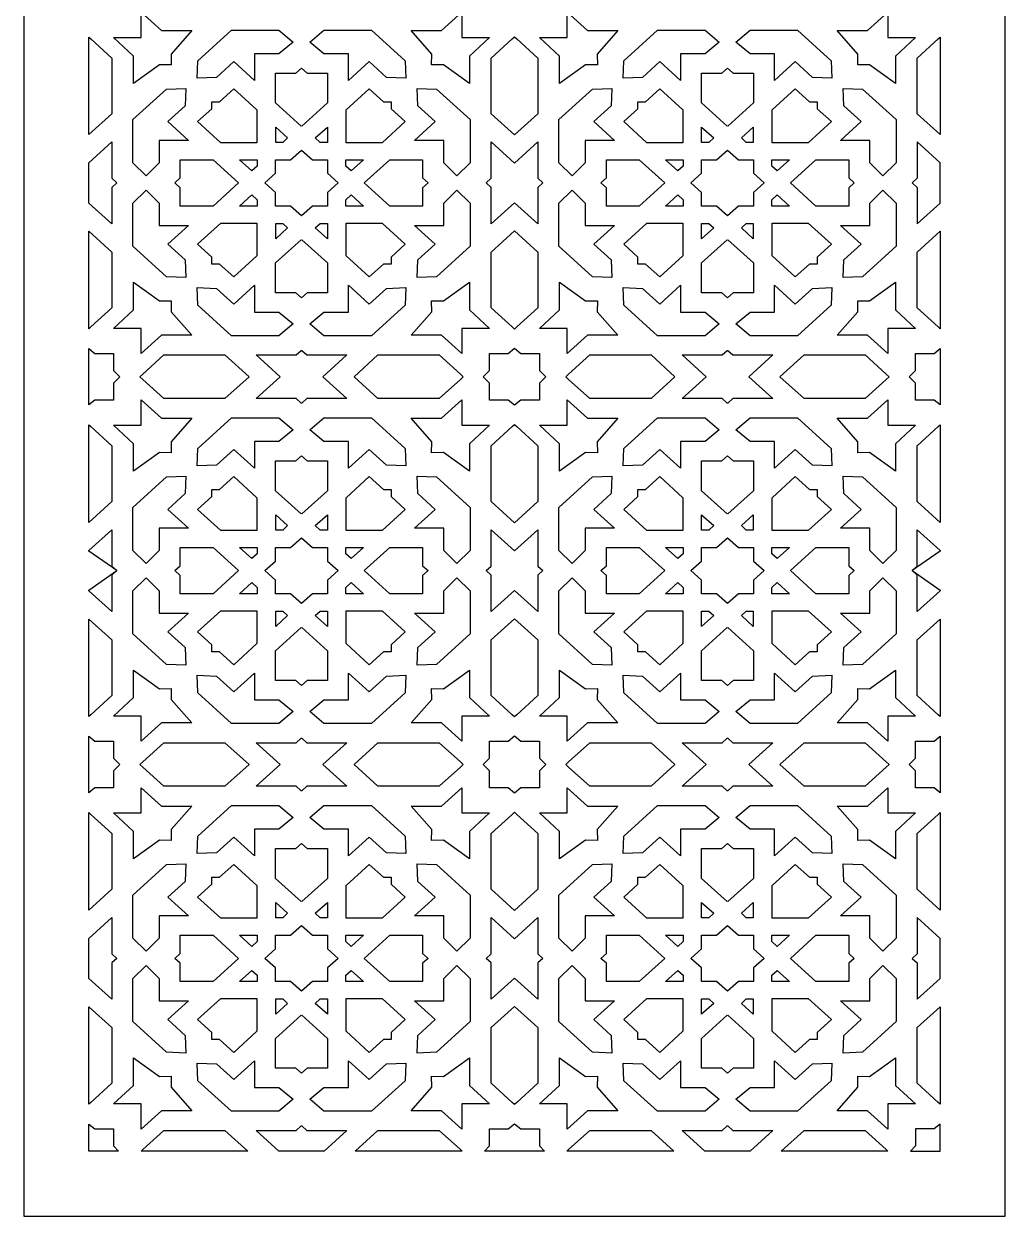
# Model space of a CAD drawing. Extents: x -452 to 452, y -952 to 952.
# Drawn here: x -452 to 452, y -952 to 147 of the extents above; entities that cross this region are included whole.
import ezdxf

# ---------------------------------------------------------------- set-up
doc = ezdxf.new("R2010")
doc.units = 0
doc.layers.add('LAYER_1', color=18, linetype='CONTINUOUS')

msp = doc.modelspace()

# ---------------------------------------------------------------- linework, layer by layer
at = {"layer": 'LAYER_1'}
for points in [[(-452.5, -952.5), (452.5, -952.5), (452.5, 952.5), (-452.5, 952.5)], [(-325.6, 140.4), (-297.6, 140.4), (-316.5, 118.6), (-316.5, 108.8), (-327.3, 108.8), (-351.3, 91.6), (-351.3, 117), (-369.9, 134.1), (-344.4, 134.1), (-344.4, 157.3)], [(-48.5, 134.1), (-23, 134.1), (-41.5, 117), (-41.5, 91.6), (-65.5, 108.8), (-76.4, 108.8), (-76.3, 118.6), (-95.2, 140.4), (-67.3, 140.4), (-48.5, 157.3)], [(67.3, 140.4), (95.2, 140.4), (76.3, 118.6), (76.4, 108.8), (65.5, 108.8), (41.5, 91.6), (41.5, 117), (23, 134.1), (48.5, 134.1), (48.5, 157.3)], [(344.4, 134.1), (369.9, 134.1), (351.3, 117), (351.3, 91.6), (327.3, 108.8), (316.5, 108.8), (316.5, 118.6), (297.6, 140.4), (325.6, 140.4), (344.4, 157.3)], [(-390.8, 132.8), (-371.4, 115.1), (-371.4, 63.8), (-392.5, 44.6), (-392.5, 134.4)], [(-204, 129.9), (-217.2, 118.9), (-239.8, 118.9), (-239.8, 94.4), (-258.9, 111.8), (-274.9, 97.2), (-292.8, 96.5), (-292, 112.7), (-261, 140.9), (-217.2, 140.9)], [(-100.9, 112.7), (-100.1, 96.5), (-117.9, 97.2), (-134, 111.8), (-153.1, 94.4), (-153.1, 118.9), (-175.7, 118.9), (-188.9, 129.9), (-175.7, 140.9), (-131.9, 140.9)], [(2, 132.8), (21.5, 115.1), (21.5, 63.8), (0, 44.2), (-21.5, 63.8), (-21.5, 115.1), (-2, 132.8), (0, 134.7)], [(188.9, 129.9), (175.7, 118.9), (153.1, 118.9), (153.1, 94.4), (134, 111.8), (117.9, 97.2), (100.1, 96.5), (100.9, 112.7), (131.9, 140.9), (175.7, 140.9)], [(292, 112.7), (292.8, 96.5), (274.9, 97.2), (258.9, 111.8), (239.8, 94.4), (239.8, 118.9), (217.2, 118.9), (204, 129.9), (217.2, 140.9), (261, 140.9)], [(392.5, 44.6), (371.4, 63.8), (371.4, 115.1), (390.8, 132.8), (392.5, 134.4)], [(-191.1, 101.2), (-172.6, 101.2), (-172.6, 73.8), (-196.1, 52.4), (-196.4, 52.7), (-196.7, 52.4), (-220.3, 73.8), (-220.3, 101.2), (-201.8, 101.2), (-196.4, 105.9)], [(201.8, 101.2), (220.3, 101.2), (220.3, 73.8), (196.7, 52.4), (196.4, 52.7), (196.1, 52.4), (172.6, 73.8), (172.6, 101.2), (191.1, 101.2), (196.4, 105.9)], [(-303.8, 71), (-319.8, 56.5), (-300.7, 39.1), (-327.7, 39.1), (-327.7, 18.5), (-339.8, 6.6), (-351.9, 18.5), (-351.9, 58.4), (-320.9, 86.5), (-303, 87.2)], [(-237.5, 67.3), (-237.5, 37), (-270.8, 37), (-292.2, 56.5), (-279.1, 68.4), (-279.2, 74.9), (-272, 74.8), (-258.9, 86.7)], [(-120.9, 74.8), (-113.7, 74.9), (-113.8, 68.4), (-100.7, 56.5), (-122.1, 37), (-155.3, 37), (-155.3, 67.3), (-134, 86.7)], [(-72, 86.5), (-41, 58.4), (-41, 18.5), (-53.1, 6.6), (-65.2, 18.5), (-65.2, 39.1), (-92.2, 39.1), (-73.1, 56.5), (-89.1, 71), (-89.9, 87.2)], [(89.1, 71), (73.1, 56.5), (92.2, 39.1), (65.2, 39.1), (65.2, 18.5), (53.1, 6.6), (41, 18.5), (41, 58.4), (72, 86.5), (89.9, 87.2)], [(155.3, 67.3), (155.3, 37), (122.1, 37), (100.7, 56.5), (113.8, 68.4), (113.7, 74.9), (120.9, 74.8), (134, 86.7)], [(272, 74.8), (279.2, 74.9), (279.1, 68.4), (292.2, 56.5), (270.8, 37), (237.5, 37), (237.5, 67.3), (258.9, 86.7)], [(320.9, 86.5), (351.9, 58.4), (351.9, 18.5), (339.8, 6.6), (327.7, 18.5), (327.7, 39.1), (300.7, 39.1), (319.8, 56.5), (303.8, 71), (303, 87.2)], [(-209.2, 41.5), (-213.6, 37.4), (-220.2, 37.4), (-220.2, 51.5)], [(-172.6, 37.4), (-179.3, 37.4), (-183.7, 41.5), (-172.6, 51.5)], [(183.7, 41.5), (179.3, 37.4), (172.6, 37.4), (172.6, 51.5)], [(220.2, 37.4), (213.6, 37.4), (209.2, 41.5), (220.2, 51.5)], [(-392.5, 17.9), (-392.5, 18.5), (-371.4, 37.8), (-371.4, 4.3), (-366.7, 0), (-366.7, 0), (-371.4, -4.3), (-371.4, -37.8), (-392.5, -18.5), (-392.5, -17.9)], [(392.5, 17.9), (392.5, 18.5), (371.4, 37.8), (371.4, 4.3), (366.7, 0), (371.4, -4.3), (371.4, -37.8), (392.5, -18.5), (392.5, -17.9)], [(-186.3, 21.4), (-172.5, 21.4), (-172.5, 8.9), (-162.7, 0), (-172.5, -8.9), (-172.5, -21.4), (-186.3, -21.4), (-196.4, -30.3), (-206.5, -21.4), (-220.4, -21.4), (-220.4, -8.9), (-230.2, 0), (-220.4, 8.9), (-220.4, 21.4), (-206.5, 21.4), (-196.4, 30.3)], [(206.5, 21.4), (220.4, 21.4), (220.4, 8.9), (230.2, 0), (220.4, -8.9), (220.4, -21.4), (206.5, -21.4), (196.4, -30.3), (186.3, -21.4), (172.5, -21.4), (172.5, -8.9), (162.7, 0), (172.5, 8.9), (172.5, 21.4), (186.3, 21.4), (196.4, 30.3)], [(-254.4, 0), (-277.9, -21.4), (-308.2, -21.4), (-308.2, -4.6), (-313.3, 0), (-308.2, 4.6), (-308.2, 21.4), (-277.9, 21.4)], [(-237.4, 21.3), (-237.4, 15.5), (-242.2, 11.1), (-253.5, 21.3)], [(-150.6, 11.1), (-155.4, 15.5), (-155.4, 21.3), (-139.4, 21.3)], [(-84.7, 4.6), (-79.6, 0), (-84.7, -4.6), (-84.7, -21.4), (-114.9, -21.4), (-138.5, 0), (-114.9, 21.4), (-84.7, 21.4)], [(138.5, 0), (114.9, -21.4), (84.7, -21.4), (84.7, -4.6), (79.6, 0), (84.7, 4.6), (84.7, 21.4), (114.9, 21.4)], [(155.4, 21.3), (155.4, 15.5), (150.6, 11.1), (139.4, 21.3)], [(242.2, 11.1), (237.4, 15.5), (237.4, 21.3), (253.5, 21.3)], [(308.2, 4.6), (313.3, 0), (308.2, -4.6), (308.2, -21.4), (277.9, -21.4), (254.4, 0), (277.9, 21.4), (308.2, 21.4)], [(-327.7, -18.6), (-327.7, -39.1), (-300.7, -39.1), (-319.8, -56.5), (-303.8, -71), (-303, -87.2), (-320.9, -86.5), (-351.9, -58.4), (-351.9, -18.6), (-339.8, -6.6)], [(-41, -18.6), (-41, -58.4), (-72, -86.5), (-89.9, -87.2), (-89.1, -71), (-73.1, -56.5), (-92.2, -39.1), (-65.2, -39.1), (-65.2, -18.6), (-53.1, -6.6)], [(65.2, -18.6), (65.2, -39.1), (92.2, -39.1), (73.1, -56.5), (89.1, -71), (89.9, -87.2), (72, -86.5), (41, -58.4), (41, -18.6), (53.1, -6.6)], [(351.9, -18.6), (351.9, -58.4), (320.9, -86.5), (303, -87.2), (303.8, -71), (319.8, -56.5), (300.7, -39.1), (327.7, -39.1), (327.7, -18.6), (339.8, -6.6)], [(-242.2, -11.1), (-237.4, -15.5), (-237.4, -21.4), (-253.5, -21.4)], [(-139.4, -21.4), (-155.4, -21.4), (-155.4, -15.5), (-150.6, -11.1)], [(155.4, -15.5), (155.4, -21.4), (139.4, -21.4), (150.6, -11.1)], [(253.5, -21.4), (237.4, -21.4), (237.4, -15.5), (242.2, -11.1)], [(-237.5, -37), (-237.5, -67.3), (-258.9, -86.7), (-272, -74.8), (-279.2, -74.9), (-279.1, -68.4), (-292.2, -56.5), (-270.8, -37)], [(-220.2, -37.4), (-213.6, -37.4), (-209.2, -41.5), (-220.2, -51.5)], [(-172.6, -51.5), (-183.7, -41.5), (-179.3, -37.4), (-172.6, -37.4)], [(-100.7, -56.5), (-113.8, -68.4), (-113.7, -74.9), (-120.9, -74.8), (-134, -86.7), (-155.3, -67.3), (-155.3, -37), (-122.1, -37)], [(155.3, -37), (155.3, -67.3), (134, -86.7), (120.9, -74.8), (113.7, -74.9), (113.8, -68.4), (100.7, -56.5), (122.1, -37)], [(172.6, -37.4), (179.3, -37.4), (183.7, -41.5), (172.6, -51.5)], [(220.2, -51.5), (209.2, -41.5), (213.6, -37.4), (220.2, -37.4)], [(292.2, -56.5), (279.1, -68.4), (279.2, -74.9), (272, -74.8), (258.9, -86.7), (237.5, -67.3), (237.5, -37), (270.8, -37)], [(-371.4, -63.8), (-371.4, -115.1), (-390.8, -132.8), (-392.5, -134.4), (-392.5, -44.6)], [(-172.6, -73.8), (-172.6, -101.2), (-191.1, -101.2), (-196.4, -105.9), (-201.8, -101.2), (-220.3, -101.2), (-220.3, -73.8), (-196.7, -52.4), (-196.4, -52.7), (-196.1, -52.4)], [(21.5, -63.8), (21.5, -115.1), (2, -132.8), (0, -134.7), (-2, -132.8), (-21.5, -115.1), (-21.5, -63.8), (0, -44.3)], [(220.3, -73.8), (220.3, -101.2), (201.8, -101.2), (196.4, -105.9), (191.1, -101.2), (172.6, -101.2), (172.6, -73.8), (196.1, -52.4), (196.4, -52.7), (196.7, -52.4)], [(392.5, -134.4), (390.8, -132.8), (371.4, -115.1), (371.4, -63.8), (392.5, -44.6)], [(-327.3, -108.8), (-316.5, -108.8), (-316.5, -118.7), (-297.6, -140.4), (-325.6, -140.4), (-344.4, -157.3), (-344.4, -134.1), (-369.9, -134.1), (-351.3, -117), (-351.3, -91.6)], [(-239.8, -119), (-217.2, -119), (-204, -129.9), (-217.2, -140.9), (-261, -140.9), (-292, -112.8), (-292.8, -96.5), (-274.9, -97.2), (-258.9, -111.8), (-239.8, -94.4)], [(-134, -111.8), (-117.9, -97.2), (-100.1, -96.5), (-100.9, -112.8), (-131.9, -140.9), (-175.7, -140.9), (-188.9, -129.9), (-175.7, -119), (-153.1, -119), (-153.1, -94.4)], [(-41.5, -117), (-23, -134.1), (-48.5, -134.1), (-48.5, -157.3), (-67.3, -140.4), (-95.2, -140.4), (-76.3, -118.7), (-76.4, -108.8), (-65.5, -108.8), (-41.5, -91.6)], [(65.5, -108.8), (76.4, -108.8), (76.3, -118.7), (95.2, -140.4), (67.3, -140.4), (48.5, -157.3), (48.5, -134.1), (23, -134.1), (41.5, -117), (41.5, -91.6)], [(153.1, -119), (175.7, -119), (188.9, -129.9), (175.7, -140.9), (131.9, -140.9), (100.9, -112.8), (100.1, -96.5), (117.9, -97.2), (134, -111.8), (153.1, -94.4)], [(258.9, -111.8), (274.9, -97.2), (292.8, -96.5), (292, -112.8), (261, -140.9), (217.2, -140.9), (204, -129.9), (217.2, -119), (239.8, -119), (239.8, -94.4)], [(351.3, -117), (369.9, -134.1), (344.4, -134.1), (344.4, -157.3), (325.6, -140.4), (297.6, -140.4), (316.5, -118.7), (316.5, -108.8), (327.3, -108.8), (351.3, -91.6)], [(-387, -157.3), (-369.9, -157.3), (-369.9, -172.9), (-364, -178.7), (-369.9, -184.6), (-369.9, -200.2), (-387, -200.2), (-392.5, -204.7), (-392.5, -152.7)], [(5.9, -157.3), (23, -157.3), (23, -172.9), (28.9, -178.7), (23, -184.6), (23, -200.2), (5.9, -200.2), (0, -205), (-5.9, -200.2), (-23, -200.2), (-23, -184.6), (-28.9, -178.7), (-23, -172.9), (-23, -157.3), (-5.9, -157.3), (0, -152.4)], [(392.5, -204.7), (387, -200.2), (369.9, -200.2), (369.9, -184.6), (364, -178.7), (369.9, -172.9), (369.9, -157.3), (387, -157.3), (392.5, -152.7)], [(-244.8, -178.7), (-267, -198.8), (-323.5, -198.8), (-342.9, -181.1), (-345.6, -178.7), (-342.9, -176.3), (-323.5, -158.6), (-267, -158.6)], [(-191.4, -158.6), (-154.5, -158.6), (-176.7, -178.7), (-154.5, -198.8), (-191.4, -198.8), (-196.1, -203), (-196.4, -203), (-196.7, -203), (-201.4, -198.8), (-238.3, -198.8), (-216.1, -178.7), (-238.3, -158.6), (-201.4, -158.6), (-196.7, -154.4), (-196.4, -154.4), (-196.1, -154.4)], [(-69.4, -158.6), (-49.9, -176.3), (-47.2, -178.7), (-49.9, -181.1), (-69.4, -198.8), (-125.9, -198.8), (-148, -178.7), (-125.9, -158.6)], [(148, -178.7), (125.9, -198.8), (69.4, -198.8), (49.9, -181.1), (47.2, -178.7), (49.9, -176.3), (69.4, -158.6), (125.9, -158.6)], [(201.4, -158.6), (238.3, -158.6), (216.1, -178.7), (238.3, -198.8), (201.4, -198.8), (196.7, -203), (196.4, -203), (196.1, -203), (191.4, -198.8), (154.5, -198.8), (176.7, -178.7), (154.5, -158.6), (191.4, -158.6), (196.1, -154.4), (196.4, -154.4), (196.7, -154.4)], [(323.5, -158.6), (342.9, -176.3), (345.6, -178.7), (342.9, -181.1), (323.5, -198.8), (267, -198.8), (244.8, -178.7), (267, -158.6)], [(-325.6, -217), (-297.6, -217), (-316.5, -238.8), (-316.5, -248.7), (-327.3, -248.6), (-351.3, -265.8), (-351.3, -240.4), (-369.9, -223.3), (-344.4, -223.3), (-344.4, -200.1)], [(-48.5, -223.3), (-23, -223.3), (-41.5, -240.4), (-41.5, -265.8), (-65.5, -248.6), (-76.4, -248.7), (-76.3, -238.8), (-95.2, -217), (-67.3, -217), (-48.5, -200.1)], [(67.3, -217), (95.2, -217), (76.3, -238.8), (76.4, -248.7), (65.5, -248.6), (41.5, -265.8), (41.5, -240.4), (23, -223.3), (48.5, -223.3), (48.5, -200.1)], [(344.4, -223.3), (369.9, -223.3), (351.3, -240.4), (351.3, -265.8), (327.3, -248.6), (316.5, -248.7), (316.5, -238.8), (297.6, -217), (325.6, -217), (344.4, -200.1)], [(-204, -227.5), (-217.2, -238.5), (-239.8, -238.5), (-239.8, -263), (-258.9, -245.7), (-274.9, -260.2), (-292.8, -260.9), (-292, -244.7), (-261, -216.5), (-217.2, -216.5)], [(-100.9, -244.7), (-100.1, -260.9), (-117.9, -260.2), (-134, -245.7), (-153.1, -263), (-153.1, -238.5), (-175.7, -238.5), (-188.9, -227.5), (-175.7, -216.5), (-131.9, -216.5)], [(188.9, -227.5), (175.7, -238.5), (153.1, -238.5), (153.1, -263), (134, -245.7), (117.9, -260.2), (100.1, -260.9), (100.9, -244.7), (131.9, -216.5), (175.7, -216.5)], [(292, -244.7), (292.8, -260.9), (274.9, -260.2), (258.9, -245.7), (239.8, -263), (239.8, -238.5), (217.2, -238.5), (204, -227.5), (217.2, -216.5), (261, -216.5)], [(-390.8, -224.6), (-371.4, -242.3), (-371.4, -293.6), (-392.5, -312.9), (-392.5, -223.1)], [(2, -224.6), (21.5, -242.3), (21.5, -293.6), (0, -313.2), (-21.5, -293.6), (-21.5, -242.3), (-2, -224.6), (0, -222.7)], [(392.5, -312.9), (371.4, -293.6), (371.4, -242.3), (390.8, -224.6), (392.5, -223.1)], [(-191.1, -256.2), (-172.6, -256.2), (-172.6, -283.7), (-196.1, -305.1), (-196.4, -304.8), (-196.7, -305.1), (-220.3, -283.7), (-220.3, -256.2), (-201.8, -256.2), (-196.4, -251.6)], [(201.8, -256.2), (220.3, -256.2), (220.3, -283.7), (196.7, -305.1), (196.4, -304.8), (196.1, -305.1), (172.6, -283.7), (172.6, -256.2), (191.1, -256.2), (196.4, -251.6)], [(-303.8, -286.4), (-319.8, -301), (-300.7, -318.3), (-327.7, -318.3), (-327.7, -338.9), (-339.8, -350.9), (-351.9, -338.9), (-351.9, -299.1), (-320.9, -270.9), (-303, -270.2)], [(-237.5, -290.2), (-237.5, -320.4), (-270.8, -320.4), (-292.2, -301), (-279.1, -289.1), (-279.2, -282.6), (-272, -282.6), (-258.9, -270.7)], [(-120.9, -282.6), (-113.7, -282.6), (-113.8, -289.1), (-100.7, -301), (-122.1, -320.4), (-155.3, -320.4), (-155.3, -290.2), (-134, -270.7)], [(-72, -270.9), (-41, -299.1), (-41, -338.9), (-53.1, -350.9), (-65.2, -338.9), (-65.2, -318.3), (-92.2, -318.3), (-73.1, -301), (-89.1, -286.4), (-89.9, -270.2)], [(89.1, -286.4), (73.1, -301), (92.2, -318.3), (65.2, -318.3), (65.2, -338.9), (53.1, -350.9), (41, -338.9), (41, -299.1), (72, -270.9), (89.9, -270.2)], [(155.3, -290.2), (155.3, -320.4), (122.1, -320.4), (100.7, -301), (113.8, -289.1), (113.7, -282.6), (120.9, -282.6), (134, -270.7)], [(272, -282.6), (279.2, -282.6), (279.1, -289.1), (292.2, -301), (270.8, -320.4), (237.5, -320.4), (237.5, -290.2), (258.9, -270.7)], [(320.9, -270.9), (351.9, -299.1), (351.9, -338.9), (339.8, -350.9), (327.7, -338.9), (327.7, -318.3), (300.7, -318.3), (319.8, -301), (303.8, -286.4), (303, -270.2)], [(-209.2, -315.9), (-213.6, -320), (-220.2, -320), (-220.2, -305.9)], [(-172.6, -320), (-179.3, -320), (-183.7, -315.9), (-172.6, -305.9)], [(183.7, -315.9), (179.3, -320), (172.6, -320), (172.6, -305.9)], [(220.2, -320), (213.6, -320), (209.2, -315.9), (220.2, -305.9)], [(-371.4, -353.2), (-366.7, -357.4), (-392.5, -339.5), (-392.5, -338.9), (-371.4, -319.7)], [(-186.3, -336), (-172.5, -336), (-172.5, -348.6), (-162.7, -357.4), (-172.5, -366.3), (-172.5, -378.9), (-186.3, -378.9), (-196.4, -387.7), (-206.5, -378.9), (-220.4, -378.9), (-220.4, -366.3), (-230.2, -357.4), (-220.4, -348.6), (-220.4, -336), (-206.5, -336), (-196.4, -327.1)], [(206.5, -336), (220.4, -336), (220.4, -348.6), (230.2, -357.4), (220.4, -366.3), (220.4, -378.9), (206.5, -378.9), (196.4, -387.7), (186.3, -378.9), (172.5, -378.9), (172.5, -366.3), (162.7, -357.4), (172.5, -348.6), (172.5, -336), (186.3, -336), (196.4, -327.1)], [(392.5, -338.9), (392.5, -339.5), (366.7, -357.4), (371.4, -353.2), (371.4, -319.7)], [(-254.4, -357.4), (-277.9, -378.8), (-308.2, -378.8), (-308.2, -362), (-313.3, -357.4), (-308.2, -352.9), (-308.2, -336), (-277.9, -336)], [(-237.4, -336.1), (-237.4, -341.9), (-242.2, -346.3), (-253.5, -336.1)], [(-150.6, -346.3), (-155.4, -341.9), (-155.4, -336.1), (-139.4, -336.1)], [(-84.7, -352.9), (-79.6, -357.4), (-84.7, -362), (-84.7, -378.8), (-114.9, -378.8), (-138.5, -357.4), (-114.9, -336), (-84.7, -336)], [(138.5, -357.4), (114.9, -378.8), (84.7, -378.8), (84.7, -362), (79.6, -357.4), (84.7, -352.9), (84.7, -336), (114.9, -336)], [(155.4, -336.1), (155.4, -341.9), (150.6, -346.3), (139.4, -336.1)], [(242.2, -346.3), (237.4, -341.9), (237.4, -336.1), (253.5, -336.1)], [(308.2, -352.9), (313.3, -357.4), (308.2, -362), (308.2, -378.8), (277.9, -378.8), (254.4, -357.4), (277.9, -336), (308.2, -336)], [(-366.7, -357.4), (-371.4, -361.7), (-371.4, -395.2), (-392.5, -375.9), (-392.5, -375.4)], [(392.5, -375.4), (392.5, -375.9), (371.4, -395.2), (371.4, -361.7), (366.7, -357.4)], [(-327.7, -376), (-327.7, -396.6), (-300.7, -396.6), (-319.8, -413.9), (-303.8, -428.4), (-303, -444.7), (-320.9, -444), (-351.9, -415.8), (-351.9, -376), (-339.8, -364)], [(-237.4, -372.9), (-237.4, -378.8), (-253.5, -378.8), (-242.2, -368.5)], [(-139.4, -378.8), (-155.4, -378.8), (-155.4, -372.9), (-150.6, -368.5)], [(-41, -376), (-41, -415.8), (-72, -444), (-89.9, -444.7), (-89.1, -428.4), (-73.1, -413.9), (-92.2, -396.6), (-65.2, -396.6), (-65.2, -376), (-53.1, -364)], [(65.2, -376), (65.2, -396.6), (92.2, -396.6), (73.1, -413.9), (89.1, -428.4), (89.9, -444.7), (72, -444), (41, -415.8), (41, -376), (53.1, -364)], [(155.4, -372.9), (155.4, -378.8), (139.4, -378.8), (150.6, -368.5)], [(253.5, -378.8), (237.4, -378.8), (237.4, -372.9), (242.2, -368.5)], [(351.9, -376), (351.9, -415.8), (320.9, -444), (303, -444.7), (303.8, -428.4), (319.8, -413.9), (300.7, -396.6), (327.7, -396.6), (327.7, -376), (339.8, -364)], [(-237.5, -394.5), (-237.5, -424.7), (-258.9, -444.1), (-272, -432.2), (-279.2, -432.3), (-279.1, -425.8), (-292.2, -413.9), (-270.8, -394.5)], [(-220.2, -394.9), (-213.6, -394.9), (-209.2, -398.9), (-220.2, -408.9)], [(-172.6, -408.9), (-183.7, -398.9), (-179.3, -394.9), (-172.6, -394.9)], [(-100.7, -413.9), (-113.8, -425.8), (-113.7, -432.3), (-120.9, -432.2), (-134, -444.1), (-155.3, -424.7), (-155.3, -394.5), (-122.1, -394.5)], [(155.3, -394.5), (155.3, -424.7), (134, -444.1), (120.9, -432.2), (113.7, -432.3), (113.8, -425.8), (100.7, -413.9), (122.1, -394.5)], [(172.6, -394.9), (179.3, -394.9), (183.7, -398.9), (172.6, -408.9)], [(220.2, -408.9), (209.2, -398.9), (213.6, -394.9), (220.2, -394.9)], [(292.2, -413.9), (279.1, -425.8), (279.2, -432.3), (272, -432.2), (258.9, -444.1), (237.5, -424.7), (237.5, -394.5), (270.8, -394.5)], [(-371.4, -421.2), (-371.4, -472.6), (-390.8, -490.2), (-392.5, -491.8), (-392.5, -402)], [(21.5, -421.2), (21.5, -472.6), (2, -490.2), (0, -492.1), (-2, -490.2), (-21.5, -472.6), (-21.5, -421.2), (0, -401.7)], [(392.5, -491.8), (390.8, -490.2), (371.4, -472.6), (371.4, -421.2), (392.5, -402)], [(-172.6, -431.2), (-172.6, -458.7), (-191.1, -458.7), (-196.4, -463.3), (-201.8, -458.7), (-220.3, -458.7), (-220.3, -431.2), (-196.7, -409.8), (-196.4, -410.1), (-196.1, -409.8)], [(220.3, -431.2), (220.3, -458.7), (201.8, -458.7), (196.4, -463.3), (191.1, -458.7), (172.6, -458.7), (172.6, -431.2), (196.1, -409.8), (196.4, -410.1), (196.7, -409.8)], [(-327.3, -466.3), (-316.5, -466.2), (-316.5, -476.1), (-297.6, -497.8), (-325.6, -497.8), (-344.4, -514.7), (-344.4, -491.6), (-369.9, -491.6), (-351.3, -474.5), (-351.3, -449.1)], [(-41.5, -474.5), (-23, -491.6), (-48.5, -491.6), (-48.5, -514.7), (-67.3, -497.8), (-95.2, -497.8), (-76.3, -476.1), (-76.4, -466.2), (-65.5, -466.3), (-41.5, -449.1)], [(65.5, -466.3), (76.4, -466.2), (76.3, -476.1), (95.2, -497.8), (67.3, -497.8), (48.5, -514.7), (48.5, -491.6), (23, -491.6), (41.5, -474.5), (41.5, -449.1)], [(351.3, -474.5), (369.9, -491.6), (344.4, -491.6), (344.4, -514.7), (325.6, -497.8), (297.6, -497.8), (316.5, -476.1), (316.5, -466.2), (327.3, -466.3), (351.3, -449.1)], [(-239.8, -476.4), (-217.2, -476.4), (-204, -487.4), (-217.2, -498.3), (-261, -498.3), (-292, -470.2), (-292.8, -453.9), (-274.9, -454.7), (-258.9, -469.2), (-239.8, -451.9)], [(-134, -469.2), (-117.9, -454.7), (-100.1, -453.9), (-100.9, -470.2), (-131.9, -498.3), (-175.7, -498.3), (-188.9, -487.4), (-175.7, -476.4), (-153.1, -476.4), (-153.1, -451.9)], [(153.1, -476.4), (175.7, -476.4), (188.9, -487.4), (175.7, -498.3), (131.9, -498.3), (100.9, -470.2), (100.1, -453.9), (117.9, -454.7), (134, -469.2), (153.1, -451.9)], [(258.9, -469.2), (274.9, -454.7), (292.8, -453.9), (292, -470.2), (261, -498.3), (217.2, -498.3), (204, -487.4), (217.2, -476.4), (239.8, -476.4), (239.8, -451.9)], [(-387, -514.7), (-369.9, -514.7), (-369.9, -530.3), (-364, -536.1), (-369.9, -542), (-369.9, -557.6), (-387, -557.6), (-392.5, -562.2), (-392.5, -510.1)], [(-244.8, -536.1), (-267, -556.2), (-323.5, -556.2), (-342.9, -538.6), (-345.6, -536.1), (-342.9, -533.7), (-323.5, -516.1), (-267, -516.1)], [(-191.4, -516.1), (-154.5, -516.1), (-176.7, -536.1), (-154.5, -556.2), (-191.4, -556.2), (-196.1, -560.5), (-196.4, -560.5), (-196.7, -560.5), (-201.4, -556.2), (-238.3, -556.2), (-216.1, -536.1), (-238.3, -516.1), (-201.4, -516.1), (-196.7, -511.8), (-196.4, -511.8), (-196.1, -511.8)], [(-69.4, -516.1), (-49.9, -533.7), (-47.2, -536.1), (-49.9, -538.6), (-69.4, -556.2), (-125.9, -556.2), (-148, -536.1), (-125.9, -516.1)], [(5.9, -514.7), (23, -514.7), (23, -530.3), (28.9, -536.1), (23, -542), (23, -557.6), (5.9, -557.6), (0, -562.5), (-5.9, -557.6), (-23, -557.6), (-23, -542), (-28.9, -536.1), (-23, -530.3), (-23, -514.7), (-5.9, -514.7), (0, -509.8)], [(148, -536.1), (125.9, -556.2), (69.4, -556.2), (49.9, -538.6), (47.2, -536.1), (49.9, -533.7), (69.4, -516.1), (125.9, -516.1)], [(201.4, -516.1), (238.3, -516.1), (216.1, -536.1), (238.3, -556.2), (201.4, -556.2), (196.7, -560.5), (196.4, -560.5), (196.1, -560.5), (191.4, -556.2), (154.5, -556.2), (176.7, -536.1), (154.5, -516.1), (191.4, -516.1), (196.1, -511.8), (196.4, -511.8), (196.7, -511.8)], [(323.5, -516.1), (342.9, -533.7), (345.6, -536.1), (342.9, -538.6), (323.5, -556.2), (267, -556.2), (244.8, -536.1), (267, -516.1)], [(392.5, -562.2), (387, -557.6), (369.9, -557.6), (369.9, -542), (364, -536.1), (369.9, -530.3), (369.9, -514.7), (387, -514.7), (392.5, -510.1)], [(-325.6, -574.4), (-297.6, -574.4), (-316.5, -596.2), (-316.5, -606.1), (-327.3, -606), (-351.3, -623.2), (-351.3, -597.8), (-369.9, -580.7), (-344.4, -580.7), (-344.4, -557.6)], [(-48.5, -580.7), (-23, -580.7), (-41.5, -597.8), (-41.5, -623.2), (-65.5, -606), (-76.4, -606.1), (-76.3, -596.2), (-95.2, -574.4), (-67.3, -574.4), (-48.5, -557.6)], [(67.3, -574.4), (95.2, -574.4), (76.3, -596.2), (76.4, -606.1), (65.5, -606), (41.5, -623.2), (41.5, -597.8), (23, -580.7), (48.5, -580.7), (48.5, -557.6)], [(344.4, -580.7), (369.9, -580.7), (351.3, -597.8), (351.3, -623.2), (327.3, -606), (316.5, -606.1), (316.5, -596.2), (297.6, -574.4), (325.6, -574.4), (344.4, -557.6)], [(-390.8, -582.1), (-371.4, -599.7), (-371.4, -651.1), (-392.5, -670.3), (-392.5, -580.5)], [(-204, -584.9), (-217.2, -595.9), (-239.8, -595.9), (-239.8, -620.4), (-258.9, -603.1), (-274.9, -617.6), (-292.8, -618.3), (-292, -602.1), (-261, -574), (-217.2, -574)], [(-100.9, -602.1), (-100.1, -618.3), (-117.9, -617.6), (-134, -603.1), (-153.1, -620.4), (-153.1, -595.9), (-175.7, -595.9), (-188.9, -584.9), (-175.7, -574), (-131.9, -574)], [(2, -582.1), (21.5, -599.7), (21.5, -651.1), (0, -670.6), (-21.5, -651.1), (-21.5, -599.7), (-2, -582.1), (0, -580.2)], [(188.9, -584.9), (175.7, -595.9), (153.1, -595.9), (153.1, -620.4), (134, -603.1), (117.9, -617.6), (100.1, -618.3), (100.9, -602.1), (131.9, -574), (175.7, -574)], [(292, -602.1), (292.8, -618.3), (274.9, -617.6), (258.9, -603.1), (239.8, -620.4), (239.8, -595.9), (217.2, -595.9), (204, -584.9), (217.2, -574), (261, -574)], [(392.5, -670.3), (371.4, -651.1), (371.4, -599.7), (390.8, -582.1), (392.5, -580.5)], [(-191.1, -613.6), (-172.6, -613.6), (-172.6, -641.1), (-196.1, -662.5), (-196.4, -662.2), (-196.7, -662.5), (-220.3, -641.1), (-220.3, -613.6), (-201.8, -613.6), (-196.4, -609)], [(201.8, -613.6), (220.3, -613.6), (220.3, -641.1), (196.7, -662.5), (196.4, -662.2), (196.1, -662.5), (172.6, -641.1), (172.6, -613.6), (191.1, -613.6), (196.4, -609)], [(-303.8, -643.9), (-319.8, -658.4), (-300.7, -675.7), (-327.7, -675.7), (-327.7, -696.3), (-339.8, -708.3), (-351.9, -696.3), (-351.9, -656.5), (-320.9, -628.3), (-303, -627.6)], [(-237.5, -647.6), (-237.5, -677.8), (-270.8, -677.8), (-292.2, -658.4), (-279.1, -646.5), (-279.2, -640), (-272, -640.1), (-258.9, -628.2)], [(-120.9, -640.1), (-113.7, -640), (-113.8, -646.5), (-100.7, -658.4), (-122.1, -677.8), (-155.3, -677.8), (-155.3, -647.6), (-134, -628.2)], [(-72, -628.3), (-41, -656.5), (-41, -696.3), (-53.1, -708.3), (-65.2, -696.3), (-65.2, -675.7), (-92.2, -675.7), (-73.1, -658.4), (-89.1, -643.9), (-89.9, -627.6)], [(89.1, -643.9), (73.1, -658.4), (92.2, -675.7), (65.2, -675.7), (65.2, -696.3), (53.1, -708.3), (41, -696.3), (41, -656.5), (72, -628.3), (89.9, -627.6)], [(155.3, -647.6), (155.3, -677.8), (122.1, -677.8), (100.7, -658.4), (113.8, -646.5), (113.7, -640), (120.9, -640.1), (134, -628.2)], [(272, -640.1), (279.2, -640), (279.1, -646.5), (292.2, -658.4), (270.8, -677.8), (237.5, -677.8), (237.5, -647.6), (258.9, -628.2)], [(320.9, -628.3), (351.9, -656.5), (351.9, -696.3), (339.8, -708.3), (327.7, -696.3), (327.7, -675.7), (300.7, -675.7), (319.8, -658.4), (303.8, -643.9), (303, -627.6)], [(-209.2, -673.3), (-213.6, -677.4), (-220.2, -677.4), (-220.2, -663.3)], [(-172.6, -677.4), (-179.3, -677.4), (-183.7, -673.3), (-172.6, -663.3)], [(183.7, -673.3), (179.3, -677.4), (172.6, -677.4), (172.6, -663.3)], [(220.2, -677.4), (213.6, -677.4), (209.2, -673.3), (220.2, -663.3)], [(-392.5, -696.9), (-392.5, -696.4), (-371.4, -677.1), (-371.4, -710.6), (-366.7, -714.9), (-371.4, -719.1), (-371.4, -752.6), (-392.5, -733.4), (-392.5, -732.8)], [(392.5, -696.9), (392.5, -696.4), (371.4, -677.1), (371.4, -710.6), (366.7, -714.9), (371.4, -719.1), (371.4, -752.6), (392.5, -733.4), (392.5, -732.8)], [(-186.3, -693.4), (-172.5, -693.4), (-172.5, -706), (-162.7, -714.9), (-172.5, -723.7), (-172.5, -736.3), (-186.3, -736.3), (-196.4, -745.2), (-206.5, -736.3), (-220.4, -736.3), (-220.4, -723.7), (-230.2, -714.9), (-220.4, -706), (-220.4, -693.4), (-206.5, -693.4), (-196.4, -684.6)], [(206.5, -693.4), (220.4, -693.4), (220.4, -706), (230.2, -714.9), (220.4, -723.7), (220.4, -736.3), (206.5, -736.3), (196.4, -745.2), (186.3, -736.3), (172.5, -736.3), (172.5, -723.7), (162.7, -714.9), (172.5, -706), (172.5, -693.4), (186.3, -693.4), (196.4, -684.6)], [(-254.4, -714.9), (-277.9, -736.3), (-308.2, -736.3), (-308.2, -719.4), (-313.3, -714.9), (-308.2, -710.3), (-308.2, -693.5), (-277.9, -693.5)], [(-237.4, -693.5), (-237.4, -699.4), (-242.2, -703.8), (-253.5, -693.5)], [(-150.6, -703.8), (-155.4, -699.4), (-155.4, -693.5), (-139.4, -693.5)], [(-84.7, -710.3), (-79.6, -714.9), (-84.7, -719.4), (-84.7, -736.3), (-114.9, -736.3), (-138.5, -714.9), (-114.9, -693.5), (-84.7, -693.5)], [(138.5, -714.9), (114.9, -736.3), (84.7, -736.3), (84.7, -719.4), (79.6, -714.9), (84.7, -710.3), (84.7, -693.5), (114.9, -693.5)], [(155.4, -693.5), (155.4, -699.4), (150.6, -703.8), (139.4, -693.5)], [(242.2, -703.8), (237.4, -699.4), (237.4, -693.5), (253.5, -693.5)], [(308.2, -710.3), (313.3, -714.9), (308.2, -719.4), (308.2, -736.3), (277.9, -736.3), (254.4, -714.9), (277.9, -693.5), (308.2, -693.5)], [(-327.7, -733.4), (-327.7, -754), (-300.7, -754), (-319.8, -771.3), (-303.8, -785.9), (-303, -802.1), (-320.9, -801.4), (-351.9, -773.2), (-351.9, -733.4), (-339.8, -721.4)], [(-41, -733.4), (-41, -773.2), (-72, -801.4), (-89.9, -802.1), (-89.1, -785.9), (-73.1, -771.3), (-92.2, -754), (-65.2, -754), (-65.2, -733.4), (-53.1, -721.4)], [(65.2, -733.4), (65.2, -754), (92.2, -754), (73.1, -771.3), (89.1, -785.9), (89.9, -802.1), (72, -801.4), (41, -773.2), (41, -733.4), (53.1, -721.4)], [(351.9, -733.4), (351.9, -773.2), (320.9, -801.4), (303, -802.1), (303.8, -785.9), (319.8, -771.3), (300.7, -754), (327.7, -754), (327.7, -733.4), (339.8, -721.4)], [(-237.4, -730.4), (-237.4, -736.2), (-253.5, -736.2), (-242.2, -726)], [(-139.4, -736.2), (-155.4, -736.2), (-155.4, -730.4), (-150.6, -726)], [(155.4, -730.4), (155.4, -736.2), (139.4, -736.2), (150.6, -726)], [(253.5, -736.2), (237.4, -736.2), (237.4, -730.4), (242.2, -726)], [(-237.5, -751.9), (-237.5, -782.1), (-258.9, -801.6), (-272, -789.7), (-279.2, -789.7), (-279.1, -783.2), (-292.2, -771.3), (-270.8, -751.9)], [(-220.2, -752.3), (-213.6, -752.3), (-209.2, -756.4), (-220.2, -766.4)], [(-172.6, -766.4), (-183.7, -756.4), (-179.3, -752.3), (-172.6, -752.3)], [(-100.7, -771.3), (-113.8, -783.2), (-113.7, -789.7), (-120.9, -789.7), (-134, -801.6), (-155.3, -782.1), (-155.3, -751.9), (-122.1, -751.9)], [(155.3, -751.9), (155.3, -782.1), (134, -801.6), (120.9, -789.7), (113.7, -789.7), (113.8, -783.2), (100.7, -771.3), (122.1, -751.9)], [(172.6, -752.3), (179.3, -752.3), (183.7, -756.4), (172.6, -766.4)], [(220.2, -766.4), (209.2, -756.4), (213.6, -752.3), (220.2, -752.3)], [(292.2, -771.3), (279.1, -783.2), (279.2, -789.7), (272, -789.7), (258.9, -801.6), (237.5, -782.1), (237.5, -751.9), (270.8, -751.9)], [(-371.4, -778.7), (-371.4, -830), (-390.8, -847.7), (-392.5, -849.2), (-392.5, -759.4)], [(-172.6, -788.6), (-172.6, -816.1), (-191.1, -816.1), (-196.4, -820.8), (-201.8, -816.1), (-220.3, -816.1), (-220.3, -788.6), (-196.7, -767.2), (-196.4, -767.5), (-196.1, -767.2)], [(21.5, -778.7), (21.5, -830), (2, -847.7), (0, -849.6), (-2, -847.7), (-21.5, -830), (-21.5, -778.7), (0, -759.1)], [(220.3, -788.6), (220.3, -816.1), (201.8, -816.1), (196.4, -820.8), (191.1, -816.1), (172.6, -816.1), (172.6, -788.6), (196.1, -767.2), (196.4, -767.5), (196.7, -767.2)], [(392.5, -849.2), (390.8, -847.7), (371.4, -830), (371.4, -778.7), (392.5, -759.4)], [(-327.3, -823.7), (-316.5, -823.6), (-316.5, -833.5), (-297.6, -855.3), (-325.6, -855.3), (-344.4, -872.2), (-344.4, -849), (-369.9, -849), (-351.3, -831.9), (-351.3, -806.5)], [(-239.8, -833.8), (-217.2, -833.8), (-204, -844.8), (-217.2, -855.8), (-261, -855.8), (-292, -827.6), (-292.8, -811.4), (-274.9, -812.1), (-258.9, -826.6), (-239.8, -809.3)], [(-134, -826.6), (-117.9, -812.1), (-100.1, -811.4), (-100.9, -827.6), (-131.9, -855.8), (-175.7, -855.8), (-188.9, -844.8), (-175.7, -833.8), (-153.1, -833.8), (-153.1, -809.3)], [(-41.5, -831.9), (-23, -849), (-48.5, -849), (-48.5, -872.2), (-67.3, -855.3), (-95.2, -855.3), (-76.3, -833.5), (-76.4, -823.6), (-65.5, -823.7), (-41.5, -806.5)], [(65.5, -823.7), (76.4, -823.6), (76.3, -833.5), (95.2, -855.3), (67.3, -855.3), (48.5, -872.2), (48.5, -849), (23, -849), (41.5, -831.9), (41.5, -806.5)], [(153.1, -833.8), (175.7, -833.8), (188.9, -844.8), (175.7, -855.8), (131.9, -855.8), (100.9, -827.6), (100.1, -811.4), (117.9, -812.1), (134, -826.6), (153.1, -809.3)], [(258.9, -826.6), (274.9, -812.1), (292.8, -811.4), (292, -827.6), (261, -855.8), (217.2, -855.8), (204, -844.8), (217.2, -833.8), (239.8, -833.8), (239.8, -809.3)], [(351.3, -831.9), (369.9, -849), (344.4, -849), (344.4, -872.2), (325.6, -855.3), (297.6, -855.3), (316.5, -833.5), (316.5, -823.6), (327.3, -823.7), (351.3, -806.5)], [(-365.1, -892.5), (-392.5, -892.5), (-392.5, -867.6), (-392.5, -867.6), (-387, -872.1), (-369.9, -872.1), (-369.9, -887.7), (-365.1, -892.5)], [(5.9, -872.1), (23, -872.1), (23, -887.7), (27.8, -892.5), (-27.8, -892.5), (-23, -887.7), (-23, -872.1), (-5.9, -872.1), (0, -867.3)], [(365.1, -892.5), (392.5, -892.5), (392.5, -867.6), (392.5, -867.6), (387, -872.1), (369.9, -872.1), (369.9, -887.7), (365.1, -892.5)], [(-246, -892.5), (-344.4, -892.5), (-342.9, -891.2), (-323.5, -873.5), (-267, -873.5)], [(-191.4, -873.5), (-154.5, -873.5), (-175.5, -892.5), (-217.3, -892.5), (-238.3, -873.5), (-201.4, -873.5), (-196.7, -869.3), (-196.4, -869.3), (-196.1, -869.3)], [(-69.4, -873.5), (-49.9, -891.2), (-48.4, -892.5), (-146.8, -892.5), (-125.9, -873.5)], [(146.8, -892.5), (48.4, -892.5), (49.9, -891.2), (69.4, -873.5), (125.9, -873.5)], [(201.4, -873.5), (238.3, -873.5), (217.3, -892.5), (175.5, -892.5), (154.5, -873.5), (191.4, -873.5), (196.1, -869.3), (196.4, -869.3), (196.7, -869.3)], [(323.5, -873.5), (342.9, -891.2), (344.4, -892.5), (246, -892.5), (267, -873.5)]]:
    msp.add_lwpolyline(points, close=True, dxfattribs=at)
for points in [[(-26.1, 0), (-21.5, 4.3), (-21.5, 37.8), (0, 18.2), (21.5, 37.8), (21.5, 4.3), (26.1, 0)], [(26.1, 0), (21.5, -4.3), (21.5, -37.8), (0, -18.2), (-21.5, -37.8), (-21.5, -4.3), (-26.1, 0)], [(-26.1, -357.4), (-21.5, -353.2), (-21.5, -319.7), (0, -339.3), (21.5, -319.7), (21.5, -353.2), (26.1, -357.4)], [(26.1, -357.4), (21.5, -361.7), (21.5, -395.2), (0, -375.6), (-21.5, -395.2), (-21.5, -361.7), (-26.1, -357.4)], [(-26.1, -714.9), (-21.5, -710.6), (-21.5, -677.1), (0, -696.7), (21.5, -677.1), (21.5, -710.6), (26.1, -714.9)], [(26.1, -714.9), (21.5, -719.1), (21.5, -752.6), (0, -733), (-21.5, -752.6), (-21.5, -719.1), (-26.1, -714.9)]]:
    msp.add_lwpolyline(points, dxfattribs=at)

doc.saveas('drawing.dxf')
